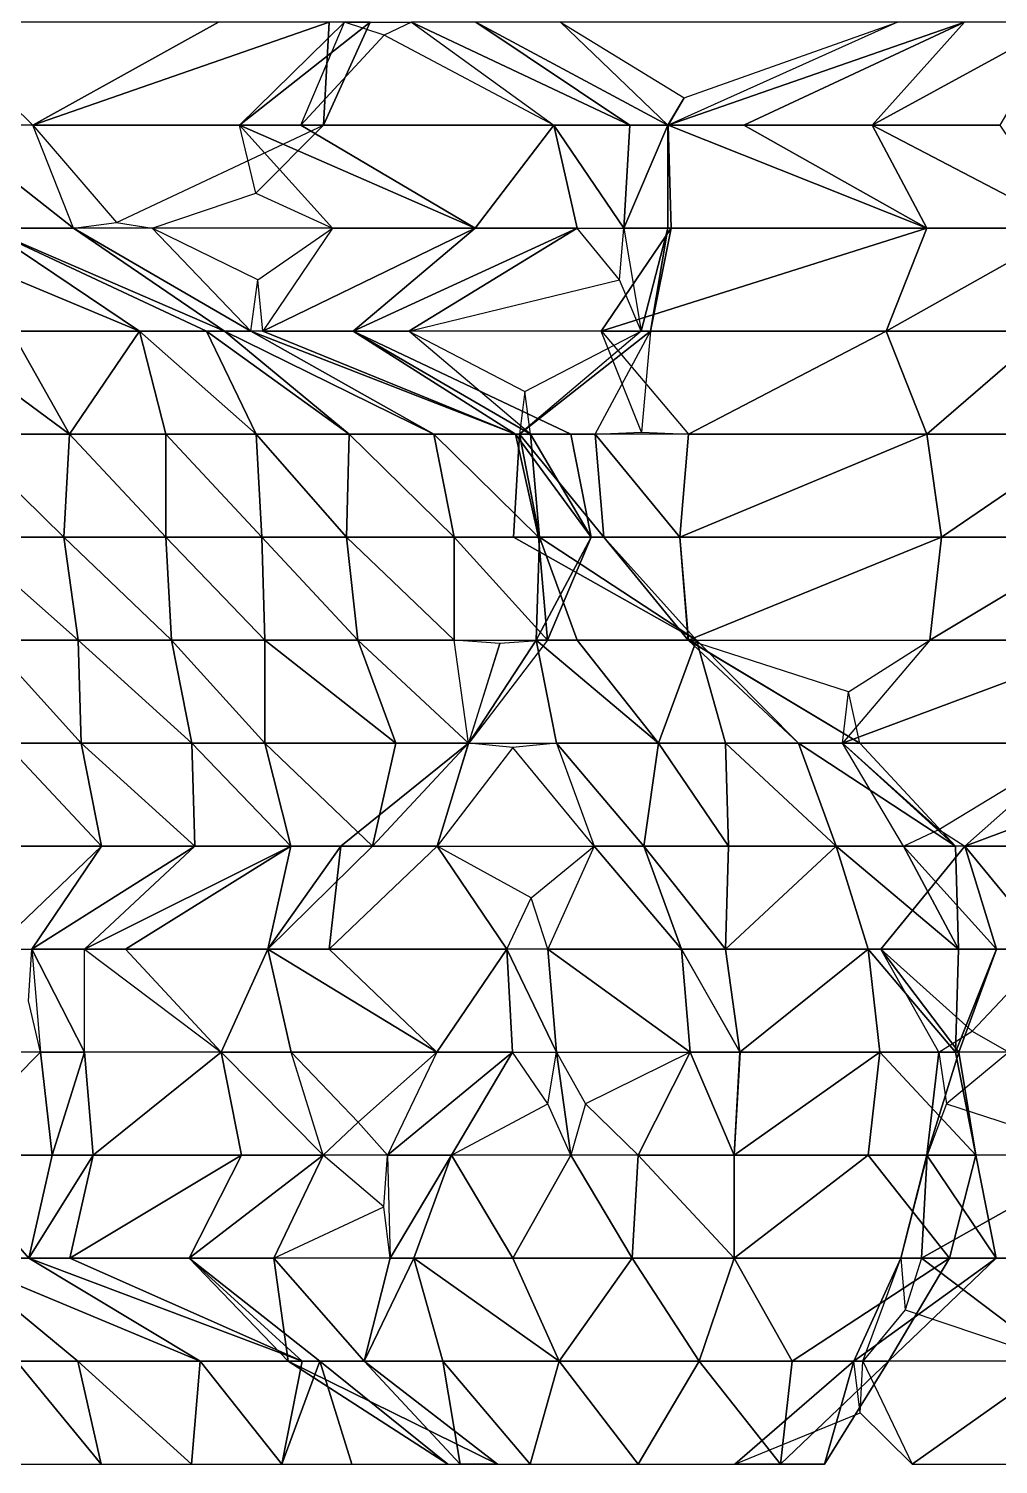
# Model space of a CAD drawing. Header units: metres. Extents: x -317 to 276, y -240 to 234.
# Drawn here: x -163.2 to -106.7, y -240 to -156.4 of the extents above; entities that cross this region are included whole.
import ezdxf

# ---------------------------------------------------------------- set-up
doc = ezdxf.new("R2010")
doc.units = ezdxf.units.M

msp = doc.modelspace()

# ---------------------------------------------------------------- linework, layer by layer
for points in [[(-169.05278, -156, -464.77457), (-162.94124, -162, -466.10245), (-152.11186, -156, -446.27942), (-152.11176, -155.9999, -446.27933)], [(-162.94124, -162, -466.10245), (-146.00032, -162, -447.6073), (-145.6619, -156, -446.98782), (-145.66179, -155.9999, -446.98773)], [(-162.94124, -162, -466.10245), (-145.6619, -156, -446.98782), (-152.11186, -156, -446.27942), (-152.11176, -155.9999, -446.27933)], [(-146.00032, -162, -447.6073), (-150.88736, -162, -469.06793), (-143.27295, -156, -455.12988), (-143.27284, -155.9999, -455.1298)], [(-150.88736, -162, -469.06793), (-147.31396, -162, -475.04187), (-144.77582, -156, -470.3958), (-144.77571, -155.9999, -470.39572)], [(-150.88736, -162, -469.06793), (-144.77582, -156, -470.3958), (-143.27295, -156, -455.12988), (-143.27284, -155.9999, -455.1298)], [(-146.00032, -162, -447.6073), (-143.27295, -156, -455.12988), (-145.6619, -156, -446.98782), (-145.66179, -155.9999, -446.98773)], [(-140.864, -156, -475.75024), (-142.46034, -156.75, -472.41486), (-144.77582, -156, -470.3958), (-144.77571, -155.9999, -470.39572)], [(-128.1533, -162, -464.99847), (-137.12138, -156, -481.41443), (-140.864, -156, -475.75024), (-140.86389, -155.9999, -475.75015)], [(-128.1533, -162, -464.99847), (-140.864, -156, -475.75024), (-132.57277, -162, -460.57324), (-132.57266, -161.9999, -460.57315)], [(-125.93356, -162, -473.45026), (-132.1943, -156, -484.91046), (-137.12138, -156, -481.41443), (-137.12128, -155.9999, -481.41434)], [(-125.93356, -162, -473.45026), (-137.12138, -156, -481.41443), (-128.1533, -162, -464.99847), (-128.1532, -161.9999, -464.99838)], [(-132.1943, -156, -484.91046), (-124.97395, -160.39655, -477.95117), (-112.54605, -156, -461.45953), (-112.54595, -155.9999, -461.45944)], [(-125.91356, -162, -485.9286), (-121.49411, -162, -490.35382), (-108.63423, -156, -466.81396), (-108.63413, -155.9999, -466.81387)], [(-125.91356, -162, -485.9286), (-108.63423, -156, -466.81396), (-112.54605, -156, -461.45953), (-112.54595, -155.9999, -461.45944)], [(-108.63423, -156, -466.81396), (-121.49411, -162, -490.35382), (-114.0289, -162, -489.20383), (-114.0288, -161.9999, -489.20374)], [(-108.63423, -156, -466.81396), (-114.0289, -162, -489.20383), (-103.030304, -156, -469.07104), (-103.030205, -155.9999, -469.07095)], [(-103.030304, -156, -469.07104), (-114.0289, -162, -489.20383), (-106.563675, -162, -488.05383), (-106.563576, -161.9999, -488.05374)], [(-142.46034, -156.75, -472.41486), (-147.31396, -162, -475.04187), (-132.57277, -162, -460.57324), (-132.57266, -161.9999, -460.57315)], [(-124.97395, -160.39655, -477.95117), (-125.91356, -162, -485.9286), (-125.93356, -162, -473.45026), (-125.933464, -161.9999, -473.45016)], [(-168.20673, -162, -463.2259), (-160.57231, -168, -461.76617), (-162.94124, -162, -466.10245), (-162.94113, -161.9999, -466.10236)], [(-168.20673, -162, -463.2259), (-165.6686, -168, -458.57986), (-160.57231, -168, -461.76617), (-160.5722, -167.9999, -461.76608)], [(-162.94124, -162, -466.10245), (-158.06937, -167.67123, -463.44205), (-146.00032, -162, -447.6073), (-146.00021, -161.9999, -447.6072)], [(-146.00032, -162, -447.6073), (-149.94998, -165.95605, -461.0946), (-150.88736, -162, -469.06793), (-150.88725, -161.9999, -469.06784)], [(-137.1614, -168, -456.45776), (-147.31396, -162, -475.04187), (-150.88736, -162, -469.06793), (-150.88725, -161.9999, -469.06784)], [(-137.1614, -168, -456.45776), (-150.88736, -162, -469.06793), (-145.47267, -168, -459.15643), (-145.47256, -167.9999, -459.15634)], [(-132.57277, -162, -460.57324), (-147.31396, -162, -475.04187), (-137.1614, -168, -456.45776), (-137.1613, -167.9999, -456.45767)], [(-132.57277, -162, -460.57324), (-137.1614, -168, -456.45776), (-131.21909, -168, -458.09537), (-131.21898, -167.9999, -458.09528)], [(-132.57277, -162, -460.57324), (-128.49173, -168, -465.61795), (-128.1533, -162, -464.99847), (-128.1532, -161.9999, -464.99838)], [(-132.57277, -162, -460.57324), (-131.21909, -168, -458.09537), (-128.49173, -168, -465.61795), (-128.49162, -167.9999, -465.61786)], [(-128.49173, -168, -465.61795), (-125.93356, -168, -473.45026), (-125.93356, -162, -473.45026), (-125.933464, -161.9999, -473.45016)], [(-128.49173, -168, -465.61795), (-125.93356, -162, -473.45026), (-128.1533, -162, -464.99847), (-128.1532, -161.9999, -464.99838)], [(-125.93356, -168, -473.45026), (-125.744354, -168, -485.61887), (-125.91356, -162, -485.9286), (-125.91346, -161.9999, -485.9285)], [(-125.93356, -168, -473.45026), (-125.91356, -162, -485.9286), (-125.93356, -162, -473.45026), (-125.933464, -161.9999, -473.45016)], [(-110.833954, -168, -470.8405), (-121.49411, -162, -490.35382), (-125.91356, -162, -485.9286), (-125.91346, -161.9999, -485.9285)], [(-110.833954, -168, -470.8405), (-125.91356, -162, -485.9286), (-125.744354, -168, -485.61887), (-125.744255, -167.9999, -485.61877)], [(-114.0289, -162, -489.20383), (-121.49411, -162, -490.35382), (-110.833954, -168, -470.8405), (-110.833855, -167.9999, -470.84042)], [(-114.0289, -162, -489.20383), (-110.833954, -168, -470.8405), (-102.522675, -168, -468.14185), (-102.522575, -167.9999, -468.14175)], [(-106.563675, -162, -488.05383), (-114.0289, -162, -489.20383), (-102.522675, -168, -468.14185), (-102.522575, -167.9999, -468.14175)], [(-149.94998, -165.95605, -461.0946), (-145.47267, -168, -459.15643), (-155.98364, -168, -465.88165), (-155.98354, -167.9999, -465.88156)], [(-171.10329, -168, -456.01306), (-164.18575, -174, -430.83557), (-156.72052, -174, -429.68558), (-156.72041, -173.9999, -429.6855)], [(-165.6686, -168, -458.57986), (-171.10329, -168, -456.01306), (-156.72052, -174, -429.68558), (-156.72041, -173.9999, -429.6855)], [(-151.77344, -174, -445.65994), (-160.57231, -168, -461.76617), (-165.6686, -168, -458.57986), (-165.66849, -167.9999, -458.57977)], [(-165.6686, -168, -458.57986), (-156.72052, -174, -429.68558), (-152.80872, -174, -435.04), (-152.80861, -173.9999, -435.03992)], [(-151.77344, -174, -445.65994), (-165.6686, -168, -458.57986), (-152.80872, -174, -435.04), (-152.80861, -173.9999, -435.03992)], [(-158.06937, -167.67123, -463.44205), (-155.98364, -168, -465.88165), (-160.57231, -168, -461.76617), (-160.5722, -167.9999, -461.76608)], [(-150.23053, -174, -455.35068), (-155.98364, -168, -465.88165), (-160.57231, -168, -461.76617), (-160.5722, -167.9999, -461.76608)], [(-150.23053, -174, -455.35068), (-160.57231, -168, -461.76617), (-151.77344, -174, -445.65994), (-151.77333, -173.9999, -445.65985)], [(-150.23053, -174, -455.35068), (-149.82204, -171, -461.93927), (-155.98364, -168, -465.88165), (-155.98354, -167.9999, -465.88156)], [(-145.47267, -168, -459.15643), (-149.53368, -174, -466.59006), (-149.82204, -171, -461.93927), (-149.82193, -170.9999, -461.93918)], [(-149.53368, -174, -466.59006), (-144.26819, -174, -469.4666), (-137.1614, -168, -456.45776), (-137.1613, -167.9999, -456.45767)], [(-149.53368, -174, -466.59006), (-137.1614, -168, -456.45776), (-145.47267, -168, -459.15643), (-145.47256, -167.9999, -459.15634)], [(-144.26819, -174, -469.4666), (-141.03322, -174, -476.06), (-131.21909, -168, -458.09537), (-131.21898, -167.9999, -458.09528)], [(-144.26819, -174, -469.4666), (-131.21909, -168, -458.09537), (-137.1614, -168, -456.45776), (-137.1613, -167.9999, -456.45767)], [(-131.21909, -168, -458.09537), (-141.03322, -174, -476.06), (-128.7474, -171, -464.9127), (-128.7473, -170.9999, -464.9126)], [(-126.94882, -174, -475.30865), (-129.80536, -174, -493.0525), (-125.744354, -168, -485.61887), (-125.744255, -167.9999, -485.61877)], [(-129.80536, -174, -493.0525), (-113.202866, -174, -475.17682), (-110.833954, -168, -470.8405), (-110.833855, -167.9999, -470.84042)], [(-129.80536, -174, -493.0525), (-110.833954, -168, -470.8405), (-125.744354, -168, -485.61887), (-125.744255, -167.9999, -485.61877)], [(-127.47647, -174, -463.75952), (-128.7474, -171, -464.9127), (-128.49173, -168, -465.61795), (-128.49162, -167.9999, -465.61786)], [(-127.47647, -174, -463.75952), (-125.93356, -168, -473.45026), (-128.49173, -168, -465.61795), (-128.49162, -167.9999, -465.61786)], [(-127.47647, -174, -463.75952), (-126.94882, -174, -475.30865), (-125.93356, -168, -473.45026), (-125.933464, -167.9999, -473.45016)], [(-126.94882, -174, -475.30865), (-125.744354, -168, -485.61887), (-125.93356, -168, -473.45026), (-125.933464, -167.9999, -473.45016)], [(-113.202866, -174, -475.17682), (-103.87636, -174, -470.61972), (-102.522675, -168, -468.14185), (-102.522575, -167.9999, -468.14175)], [(-113.202866, -174, -475.17682), (-102.522675, -168, -468.14185), (-110.833954, -168, -470.8405), (-110.833855, -167.9999, -470.84042)], [(-160.80156, -180, -424.64087), (-164.18575, -174, -430.83557), (-168.9436, -174, -427.02982), (-168.9435, -173.9999, -427.02972)], [(-160.80156, -180, -424.64087), (-168.9436, -174, -427.02982), (-167.25153, -180, -423.9325), (-167.25142, -179.9999, -423.9324)], [(-156.72052, -174, -429.68558), (-164.18575, -174, -430.83557), (-160.80156, -180, -424.64087), (-160.80145, -179.9999, -424.64078)], [(-156.72052, -174, -429.68558), (-160.80156, -180, -424.64087), (-155.19763, -180, -426.89795), (-155.19753, -179.9999, -426.89786)], [(-149.93216, -180, -429.7745), (-152.80872, -174, -435.04), (-156.72052, -174, -429.68558), (-156.72041, -173.9999, -429.6855)], [(-149.93216, -180, -429.7745), (-156.72052, -174, -429.68558), (-155.19763, -180, -426.89795), (-155.19753, -179.9999, -426.89786)], [(-144.49747, -180, -432.34134), (-151.77344, -174, -445.65994), (-152.80872, -174, -435.04), (-152.80861, -173.9999, -435.03992)], [(-144.49747, -180, -432.34134), (-152.80872, -174, -435.04), (-149.93216, -180, -429.7745), (-149.93205, -179.9999, -429.7744)], [(-139.57037, -180, -435.83737), (-150.23053, -174, -455.35068), (-151.77344, -174, -445.65994), (-151.77333, -173.9999, -445.65985)], [(-139.57037, -180, -435.83737), (-151.77344, -174, -445.65994), (-144.49747, -180, -432.34134), (-144.49736, -179.9999, -432.34125)], [(-134.8125, -180, -439.64313), (-149.53368, -174, -466.59006), (-150.23053, -174, -455.35068), (-150.23042, -173.9999, -455.3506)], [(-134.8125, -180, -439.64313), (-150.23053, -174, -455.35068), (-139.57037, -180, -435.83737), (-139.57027, -179.9999, -435.83728)], [(-144.26819, -174, -469.4666), (-149.53368, -174, -466.59006), (-134.8125, -180, -439.64313), (-134.8124, -179.9999, -439.64304)], [(-133.92644, -180, -463.05112), (-141.03322, -174, -476.06), (-144.26819, -174, -469.4666), (-144.26808, -173.9999, -469.46652)], [(-144.26819, -174, -469.4666), (-134.8125, -180, -439.64313), (-131.57751, -180, -446.23648), (-131.57741, -179.9999, -446.2364)], [(-133.92644, -180, -463.05112), (-144.26819, -174, -469.4666), (-131.57751, -180, -446.23648), (-131.57741, -179.9999, -446.2364)], [(-141.03322, -174, -476.06), (-134.25485, -177.5, -469.90976), (-127.47647, -174, -463.75952), (-127.47637, -173.9999, -463.75943)], [(-134.58325, -180, -476.7684), (-130.16379, -180, -481.19363), (-126.94882, -174, -475.30865), (-126.94872, -173.9999, -475.30856)], [(-134.58325, -180, -476.7684), (-126.94882, -174, -475.30865), (-127.47647, -174, -463.75952), (-127.47637, -173.9999, -463.75943)], [(-126.94882, -174, -475.30865), (-127.46544, -179.87755, -482.5118), (-129.80536, -174, -493.0525), (-129.80525, -173.9999, -493.0524)], [(-124.729095, -180, -483.76044), (-113.202866, -174, -475.17682), (-129.80536, -174, -493.0525), (-129.80525, -173.9999, -493.0524)], [(-124.729095, -180, -483.76044), (-110.833954, -180, -470.8405), (-113.202866, -174, -475.17682), (-113.20277, -173.9999, -475.17673)], [(-110.833954, -180, -470.8405), (-103.87636, -174, -470.61972), (-113.202866, -174, -475.17682), (-113.20277, -173.9999, -475.17673)], [(-110.833954, -180, -470.8405), (-101.16901, -180, -465.66397), (-103.87636, -174, -470.61972), (-103.87626, -173.9999, -470.61963)], [(-134.25485, -177.5, -469.90976), (-134.58325, -180, -476.7684), (-133.92644, -180, -463.05112), (-133.92633, -179.9999, -463.05103)], [(-167.25153, -180, -423.9325), (-161.13998, -186, -425.26035), (-160.80156, -180, -424.64087), (-160.80145, -179.9999, -424.64078)], [(-167.25153, -180, -423.9325), (-167.0823, -186, -423.62274), (-161.13998, -186, -425.26035), (-161.13988, -185.9999, -425.26025)], [(-160.80156, -180, -424.64087), (-161.13998, -186, -425.26035), (-155.19763, -186, -426.89795), (-155.19753, -185.9999, -426.89786)], [(-160.80156, -180, -424.64087), (-155.19763, -186, -426.89795), (-155.19763, -180, -426.89795), (-155.19753, -179.9999, -426.89786)], [(-155.19763, -180, -426.89795), (-149.59373, -186, -429.15506), (-149.93216, -180, -429.7745), (-149.93205, -179.9999, -429.7744)], [(-155.19763, -180, -426.89795), (-155.19763, -186, -426.89795), (-149.59373, -186, -429.15506), (-149.59363, -185.9999, -429.15497)], [(-149.93216, -180, -429.7745), (-144.66666, -186, -432.65106), (-144.49747, -180, -432.34134), (-144.49736, -179.9999, -432.34125)], [(-149.93216, -180, -429.7745), (-149.59373, -186, -429.15506), (-144.66666, -186, -432.65106), (-144.66655, -185.9999, -432.65097)], [(-144.49747, -180, -432.34134), (-144.66666, -186, -432.65106), (-138.38591, -186, -433.66922), (-138.3858, -185.9999, -433.66913)], [(-144.49747, -180, -432.34134), (-138.38591, -186, -433.66922), (-139.57037, -180, -435.83737), (-139.57027, -179.9999, -435.83728)], [(-139.57037, -180, -435.83737), (-133.45883, -186, -437.16525), (-134.8125, -180, -439.64313), (-134.8124, -179.9999, -439.64304)], [(-139.57037, -180, -435.83737), (-138.38591, -186, -433.66922), (-133.45883, -186, -437.16525), (-133.45872, -185.9999, -437.16516)], [(-133.41881, -186, -462.12192), (-134.92166, -186, -477.38788), (-134.58325, -180, -476.7684), (-134.58315, -179.9999, -476.7683)], [(-134.58325, -180, -476.7684), (-134.92166, -186, -477.38788), (-129.65616, -186, -480.26443), (-129.65605, -185.9999, -480.26434)], [(-134.8125, -180, -439.64313), (-130.39305, -186, -444.06836), (-131.57751, -180, -446.23648), (-131.57741, -179.9999, -446.2364)], [(-134.8125, -180, -439.64313), (-133.45883, -186, -437.16525), (-130.39305, -186, -444.06836), (-130.39294, -185.9999, -444.06827)], [(-133.41881, -186, -462.12192), (-134.58325, -180, -476.7684), (-133.92644, -180, -463.05112), (-133.92633, -179.9999, -463.05103)], [(-134.58325, -180, -476.7684), (-129.65616, -186, -480.26443), (-130.16379, -180, -481.19363), (-130.16368, -179.9999, -481.19354)], [(-130.39305, -186, -444.06836), (-133.41881, -186, -462.12192), (-133.92644, -180, -463.05112), (-133.92633, -179.9999, -463.05103)], [(-130.39305, -186, -444.06836), (-133.92644, -180, -463.05112), (-131.57751, -180, -446.23648), (-131.57741, -179.9999, -446.2364)], [(-127.46544, -179.87755, -482.5118), (-124.729095, -180, -483.76044), (-130.16379, -180, -481.19363), (-130.16368, -179.9999, -481.19354)], [(-130.16379, -180, -481.19363), (-125.236725, -186, -484.68964), (-124.729095, -180, -483.76044), (-124.729, -179.9999, -483.76035)], [(-130.16379, -180, -481.19363), (-129.65616, -186, -480.26443), (-125.236725, -186, -484.68964), (-125.236626, -185.9999, -484.68954)], [(-125.236725, -186, -484.68964), (-109.9879, -186, -469.29184), (-110.833954, -180, -470.8405), (-110.833855, -179.9999, -470.84042)], [(-125.236725, -186, -484.68964), (-110.833954, -180, -470.8405), (-124.729095, -180, -483.76044), (-124.729, -179.9999, -483.76035)], [(-109.9879, -186, -469.29184), (-101.16901, -180, -465.66397), (-110.833954, -180, -470.8405), (-110.833855, -179.9999, -470.84042)], [(-109.9879, -186, -469.29184), (-100.66138, -186, -464.73474), (-101.16901, -180, -465.66397), (-101.16891, -179.9999, -465.66388)], [(-167.0823, -186, -423.62274), (-160.29395, -192, -423.71167), (-161.13998, -186, -425.26035), (-161.13988, -185.9999, -425.26025)], [(-167.0823, -186, -423.62274), (-165.55943, -192, -420.83514), (-160.29395, -192, -423.71167), (-160.29384, -191.9999, -423.71158)], [(-161.13998, -186, -425.26035), (-154.85922, -192, -426.2785), (-155.19763, -186, -426.89795), (-155.19753, -185.9999, -426.89786)], [(-161.13998, -186, -425.26035), (-160.29395, -192, -423.71167), (-154.85922, -192, -426.2785), (-154.85912, -191.9999, -426.2784)], [(-155.19763, -186, -426.89795), (-149.42453, -192, -428.8453), (-149.59373, -186, -429.15506), (-149.59363, -185.9999, -429.15497)], [(-155.19763, -186, -426.89795), (-154.85922, -192, -426.2785), (-149.42453, -192, -428.8453), (-149.42442, -191.9999, -428.8452)], [(-149.59373, -186, -429.15506), (-143.98984, -192, -431.41214), (-144.66666, -186, -432.65106), (-144.66655, -185.9999, -432.65097)], [(-149.59373, -186, -429.15506), (-149.42453, -192, -428.8453), (-143.98984, -192, -431.41214), (-143.98973, -191.9999, -431.41205)], [(-144.66666, -186, -432.65106), (-138.38591, -192, -433.66922), (-138.38591, -186, -433.66922), (-138.3858, -185.9999, -433.66913)], [(-144.66666, -186, -432.65106), (-143.98984, -192, -431.41214), (-138.38591, -192, -433.66922), (-138.3858, -191.9999, -433.66913)], [(-138.38591, -186, -433.66922), (-132.9512, -192, -436.23602), (-133.45883, -186, -437.16525), (-133.45872, -185.9999, -437.16516)], [(-138.38591, -186, -433.66922), (-138.38591, -192, -433.66922), (-132.9512, -192, -436.23602), (-132.9511, -191.9999, -436.23593)], [(-124.261505, -192, -457.87457), (-134.92166, -186, -477.38788), (-133.41881, -186, -462.12192), (-133.4187, -185.9999, -462.12183)], [(-129.65616, -186, -480.26443), (-134.92166, -186, -477.38788), (-124.261505, -192, -457.87457), (-124.261406, -191.9999, -457.87448)], [(-132.9512, -192, -436.23602), (-133.60803, -192, -449.9533), (-130.39305, -186, -444.06836), (-130.39294, -185.9999, -444.06827)], [(-133.60803, -192, -449.9533), (-131.21909, -192, -458.09537), (-133.41881, -186, -462.12192), (-133.4187, -185.9999, -462.12183)], [(-133.60803, -192, -449.9533), (-133.41881, -186, -462.12192), (-130.39305, -186, -444.06836), (-130.39294, -185.9999, -444.06827)], [(-132.9512, -192, -436.23602), (-130.39305, -186, -444.06836), (-133.45883, -186, -437.16525), (-133.45872, -185.9999, -437.16516)], [(-124.261505, -192, -457.87457), (-133.41881, -186, -462.12192), (-131.21909, -192, -458.09537), (-131.21898, -191.9999, -458.09528)], [(-124.7491, -192, -471.2821), (-125.236725, -186, -484.68964), (-129.65616, -186, -480.26443), (-129.65605, -185.9999, -480.26434)], [(-129.65616, -186, -480.26443), (-124.261505, -192, -457.87457), (-124.7491, -192, -471.2821), (-124.749, -191.9999, -471.282)], [(-124.7491, -192, -471.2821), (-124.729095, -192, -483.76044), (-125.236725, -186, -484.68964), (-125.236626, -185.9999, -484.68954)], [(-124.729095, -192, -483.76044), (-109.9879, -186, -469.29184), (-125.236725, -186, -484.68964), (-125.236626, -185.9999, -484.68954)], [(-124.729095, -192, -483.76044), (-110.664734, -192, -470.5308), (-109.9879, -186, -469.29184), (-109.9878, -185.9999, -469.29175)], [(-110.664734, -192, -470.5308), (-99.64612, -192, -462.87634), (-100.66138, -186, -464.73474), (-100.66128, -185.9999, -464.73465)], [(-110.664734, -192, -470.5308), (-100.66138, -186, -464.73474), (-109.9879, -186, -469.29184), (-109.9878, -185.9999, -469.29175)], [(-165.55943, -192, -420.83514), (-160.12473, -198, -423.40195), (-160.29395, -192, -423.71167), (-160.29384, -191.9999, -423.71158)], [(-165.55943, -192, -420.83514), (-164.54417, -198, -418.9767), (-160.12473, -198, -423.40195), (-160.12462, -197.9999, -423.40186)], [(-160.29395, -192, -423.71167), (-153.67476, -198, -424.11035), (-154.85922, -192, -426.2785), (-154.85912, -191.9999, -426.2784)], [(-160.29395, -192, -423.71167), (-160.12473, -198, -423.40195), (-153.67476, -198, -424.11035), (-153.67465, -197.9999, -424.11026)], [(-154.85922, -192, -426.2785), (-149.42453, -198, -428.8453), (-149.42453, -192, -428.8453), (-149.42442, -191.9999, -428.8452)], [(-154.85922, -192, -426.2785), (-153.67476, -198, -424.11035), (-149.42453, -198, -428.8453), (-149.42442, -197.9999, -428.8452)], [(-149.42453, -192, -428.8453), (-141.79012, -198, -427.3856), (-143.98984, -192, -431.41214), (-143.98973, -191.9999, -431.41205)], [(-149.42453, -192, -428.8453), (-149.42453, -198, -428.8453), (-141.79012, -198, -427.3856), (-141.79001, -197.9999, -427.3855)], [(-143.98984, -192, -431.41214), (-137.53986, -198, -432.12054), (-138.38591, -192, -433.66922), (-138.3858, -191.9999, -433.66913)], [(-143.98984, -192, -431.41214), (-141.79012, -198, -427.3856), (-137.53986, -198, -432.12054), (-137.53975, -197.9999, -432.12045)], [(-132.9512, -192, -436.23602), (-135.72672, -192.1875, -435.0591), (-138.38591, -192, -433.66922), (-138.3858, -191.9999, -433.66913)], [(-135.72672, -192.1875, -435.0591), (-137.53986, -198, -432.12054), (-137.51984, -198, -444.59888), (-137.51973, -197.9999, -444.5988)], [(-137.51984, -198, -444.59888), (-132.42355, -198, -447.78516), (-133.60803, -192, -449.9533), (-133.60793, -191.9999, -449.95322)], [(-137.51984, -198, -444.59888), (-133.60803, -192, -449.9533), (-132.9512, -192, -436.23602), (-132.9511, -191.9999, -436.23593)], [(-126.48125, -198, -449.4228), (-131.21909, -192, -458.09537), (-133.60803, -192, -449.9533), (-133.60793, -191.9999, -449.95322)], [(-126.48125, -198, -449.4228), (-133.60803, -192, -449.9533), (-132.42355, -198, -447.78516), (-132.42345, -197.9999, -447.78506)], [(-124.261505, -192, -457.87457), (-131.21909, -192, -458.09537), (-126.48125, -198, -449.4228), (-126.48115, -197.9999, -449.4227)], [(-124.261505, -192, -457.87457), (-126.48125, -198, -449.4228), (-122.56941, -198, -454.77722), (-122.56931, -197.9999, -454.77713)], [(-118.31915, -198, -459.51218), (-124.7491, -192, -471.2821), (-124.261505, -192, -457.87457), (-124.261406, -191.9999, -457.87448)], [(-114.74576, -198, -465.48608), (-124.729095, -192, -483.76044), (-124.7491, -192, -471.2821), (-124.749, -191.9999, -471.282)], [(-114.74576, -198, -465.48608), (-124.7491, -192, -471.2821), (-118.31915, -198, -459.51218), (-118.31905, -197.9999, -459.5121)], [(-114.74576, -198, -465.48608), (-115.40552, -195, -474.99023), (-124.729095, -192, -483.76044), (-124.729, -191.9999, -483.76035)], [(-118.31915, -198, -459.51218), (-124.261505, -192, -457.87457), (-122.56941, -198, -454.77722), (-122.56931, -197.9999, -454.77713)], [(-115.741, -198, -479.8228), (-101.84584, -198, -466.9029), (-99.64612, -192, -462.87634), (-99.64602, -191.9999, -462.87625)], [(-115.741, -198, -479.8228), (-99.64612, -192, -462.87634), (-110.664734, -192, -470.5308), (-110.664635, -191.9999, -470.5307)], [(-110.664734, -192, -470.5308), (-115.741, -198, -479.8228), (-115.40552, -195, -474.99023), (-115.40542, -194.9999, -474.99014)], [(-164.54417, -198, -418.9767), (-165.0518, -204, -419.9059), (-158.94026, -204, -421.2338), (-158.94016, -203.9999, -421.2337)], [(-164.54417, -198, -418.9767), (-158.94026, -204, -421.2338), (-160.12473, -198, -423.40195), (-160.12462, -197.9999, -423.40186)], [(-160.12473, -198, -423.40195), (-153.50555, -204, -423.80063), (-153.67476, -198, -424.11035), (-153.67465, -197.9999, -424.11026)], [(-160.12473, -198, -423.40195), (-158.94026, -204, -421.2338), (-153.50555, -204, -423.80063), (-153.50545, -203.9999, -423.80054)], [(-153.67476, -198, -424.11035), (-147.90164, -204, -426.05768), (-149.42453, -198, -428.8453), (-149.42442, -197.9999, -428.8452)], [(-153.67476, -198, -424.11035), (-153.50555, -204, -423.80063), (-147.90164, -204, -426.05768), (-147.90154, -203.9999, -426.0576)], [(-149.42453, -198, -428.8453), (-143.14378, -204, -429.86346), (-141.79012, -198, -427.3856), (-141.79001, -197.9999, -427.3855)], [(-149.42453, -198, -428.8453), (-147.90164, -204, -426.05768), (-143.14378, -204, -429.86346), (-143.14368, -203.9999, -429.86337)], [(-143.14378, -204, -429.86346), (-144.98506, -204, -445.7489), (-137.53986, -198, -432.12054), (-137.53975, -197.9999, -432.12045)], [(-137.53986, -198, -432.12054), (-144.98506, -204, -445.7489), (-139.38113, -204, -448.00595), (-139.38103, -203.9999, -448.00586)], [(-143.14378, -204, -429.86346), (-137.53986, -198, -432.12054), (-141.79012, -198, -427.3856), (-141.79001, -197.9999, -427.3855)], [(-137.53986, -198, -432.12054), (-139.38113, -204, -448.00595), (-137.51984, -198, -444.59888), (-137.51973, -197.9999, -444.5988)], [(-132.42355, -198, -447.78516), (-134.96466, -198.25, -446.1791), (-137.51984, -198, -444.59888), (-137.51973, -197.9999, -444.5988)], [(-132.42355, -198, -447.78516), (-127.327286, -204, -450.97147), (-126.48125, -198, -449.4228), (-126.48115, -197.9999, -449.4227)], [(-132.42355, -198, -447.78516), (-130.22385, -204, -443.7586), (-127.327286, -204, -450.97147), (-127.32719, -203.9999, -450.97137)], [(-126.48125, -198, -449.4228), (-127.327286, -204, -450.97147), (-122.40019, -204, -454.46747), (-122.40009, -203.9999, -454.46738)], [(-126.48125, -198, -449.4228), (-122.40019, -204, -454.46747), (-122.56941, -198, -454.77722), (-122.56931, -197.9999, -454.77713)], [(-122.56941, -198, -454.77722), (-116.119446, -204, -455.48563), (-118.31915, -198, -459.51218), (-118.31905, -197.9999, -459.5121)], [(-122.56941, -198, -454.77722), (-122.40019, -204, -454.46747), (-116.119446, -204, -455.48563), (-116.11935, -203.9999, -455.48553)], [(-109.161865, -204, -455.26483), (-114.74576, -198, -465.48608), (-118.31915, -198, -459.51218), (-118.31905, -197.9999, -459.5121)], [(-109.161865, -204, -455.26483), (-118.31915, -198, -459.51218), (-116.119446, -204, -455.48563), (-116.11935, -203.9999, -455.48553)], [(-109.161865, -204, -455.26483), (-112.18762, -204, -473.3184), (-115.741, -198, -479.8228), (-115.7409, -197.9999, -479.82272)], [(-109.161865, -204, -455.26483), (-115.741, -198, -479.8228), (-114.74576, -198, -465.48608), (-114.74566, -197.9999, -465.486)], [(-115.741, -198, -479.8228), (-110.13739, -203.01639, -475.82297), (-101.84584, -198, -466.9029), (-101.84574, -197.9999, -466.9028)], [(-108.61421, -204, -479.2923), (-92.68854, -204, -462.65555), (-92.51932, -198, -462.34583), (-92.51922, -197.9999, -462.34573)], [(-108.61421, -204, -479.2923), (-92.51932, -198, -462.34583), (-101.84584, -198, -466.9029), (-101.84574, -197.9999, -466.9028)], [(-134.96466, -198.25, -446.1791), (-139.38113, -204, -448.00595), (-130.22385, -204, -443.7586), (-130.22374, -203.9999, -443.7585)], [(-110.13739, -203.01639, -475.82297), (-108.61421, -204, -479.2923), (-112.18762, -204, -473.3184), (-112.18752, -203.9999, -473.3183)], [(-165.22101, -210, -420.21567), (-163.00128, -210, -428.66745), (-158.94026, -204, -421.2338), (-158.94016, -203.9999, -421.2337)], [(-165.22101, -210, -420.21567), (-158.94026, -204, -421.2338), (-165.0518, -204, -419.9059), (-165.0517, -203.9999, -419.90582)], [(-163.00128, -210, -428.66745), (-159.93549, -210, -435.57056), (-153.50555, -204, -423.80063), (-153.50545, -203.9999, -423.80054)], [(-163.00128, -210, -428.66745), (-153.50555, -204, -423.80063), (-158.94026, -204, -421.2338), (-158.94016, -203.9999, -421.2337)], [(-159.93549, -210, -435.57056), (-157.54655, -210, -443.7126), (-147.90164, -204, -426.05768), (-147.90154, -203.9999, -426.0576)], [(-159.93549, -210, -435.57056), (-147.90164, -204, -426.05768), (-153.50555, -204, -423.80063), (-153.50545, -203.9999, -423.80054)], [(-147.90164, -204, -426.05768), (-157.54655, -210, -443.7126), (-149.2353, -210, -441.01392), (-149.2352, -209.9999, -441.01382)], [(-147.90164, -204, -426.05768), (-149.2353, -210, -441.01392), (-143.14378, -204, -429.86346), (-143.14368, -203.9999, -429.86337)], [(-149.2353, -210, -441.01392), (-145.6619, -210, -446.98782), (-144.98506, -204, -445.7489), (-144.98495, -203.9999, -445.7488)], [(-149.2353, -210, -441.01392), (-144.98506, -204, -445.7489), (-143.14378, -204, -429.86346), (-143.14368, -203.9999, -429.86337)], [(-145.6619, -210, -446.98782), (-135.32013, -210, -440.57233), (-139.38113, -204, -448.00595), (-139.38103, -203.9999, -448.00586)], [(-145.6619, -210, -446.98782), (-139.38113, -204, -448.00595), (-144.98506, -204, -445.7489), (-144.98495, -203.9999, -445.7488)], [(-135.32013, -210, -440.57233), (-133.88675, -207, -445.45755), (-139.38113, -204, -448.00595), (-139.38103, -203.9999, -448.00586)], [(-130.22385, -204, -443.7586), (-132.93118, -210, -448.7144), (-133.88675, -207, -445.45755), (-133.88664, -206.9999, -445.45746)], [(-130.22385, -204, -443.7586), (-132.93118, -210, -448.7144), (-125.12756, -210, -446.9449), (-125.127464, -209.9999, -446.9448)], [(-130.22385, -204, -443.7586), (-125.12756, -210, -446.9449), (-127.327286, -204, -450.97147), (-127.32719, -203.9999, -450.97137)], [(-127.327286, -204, -450.97147), (-122.56941, -210, -454.77722), (-122.40019, -204, -454.46747), (-122.40009, -203.9999, -454.46738)], [(-127.327286, -204, -450.97147), (-125.12756, -210, -446.9449), (-122.56941, -210, -454.77722), (-122.56931, -209.9999, -454.77713)], [(-122.56941, -210, -454.77722), (-114.25815, -210, -452.07855), (-116.119446, -204, -455.48563), (-116.11935, -203.9999, -455.48553)], [(-122.56941, -210, -454.77722), (-116.119446, -204, -455.48563), (-122.40019, -204, -454.46747), (-122.40009, -203.9999, -454.46738)], [(-116.119446, -204, -455.48563), (-108.99266, -210, -454.95508), (-109.161865, -204, -455.26483), (-109.161766, -203.9999, -455.26474)], [(-116.119446, -204, -455.48563), (-114.25815, -210, -452.07855), (-108.99266, -210, -454.95508), (-108.99256, -209.9999, -454.955)], [(-106.772934, -210, -463.40686), (-113.52127, -210, -488.2746), (-108.61421, -204, -479.2923), (-108.61411, -203.9999, -479.2922)], [(-108.61421, -204, -479.2923), (-113.52127, -210, -488.2746), (-103.68712, -210, -482.78833), (-103.68702, -209.9999, -482.78824)], [(-108.99266, -210, -454.95508), (-106.772934, -210, -463.40686), (-112.18762, -204, -473.3184), (-112.18752, -203.9999, -473.3183)], [(-108.99266, -210, -454.95508), (-112.18762, -204, -473.3184), (-109.161865, -204, -455.26483), (-109.161766, -203.9999, -455.26474)], [(-106.772934, -210, -463.40686), (-108.61421, -204, -479.2923), (-112.18762, -204, -473.3184), (-112.18752, -203.9999, -473.3183)], [(-108.61421, -204, -479.2923), (-103.68712, -210, -482.78833), (-92.68854, -204, -462.65555), (-92.68844, -203.9999, -462.65546)], [(-162.49365, -216, -427.73822), (-163.19154, -213, -427.943), (-163.00128, -210, -428.66745), (-163.00117, -209.9999, -428.66736)], [(-163.00128, -210, -428.66745), (-159.93549, -216, -435.57056), (-159.93549, -210, -435.57056), (-159.93538, -209.9999, -435.57047)], [(-163.00128, -210, -428.66745), (-162.49365, -216, -427.73822), (-159.93549, -216, -435.57056), (-159.93538, -215.9999, -435.57047)], [(-151.96266, -216, -433.49133), (-157.54655, -210, -443.7126), (-159.93549, -210, -435.57056), (-159.93538, -209.9999, -435.57047)], [(-149.2353, -210, -441.01392), (-157.54655, -210, -443.7126), (-151.96266, -216, -433.49133), (-151.96255, -215.9999, -433.49124)], [(-149.2353, -210, -441.01392), (-151.96266, -216, -433.49133), (-147.88164, -216, -438.53604), (-147.88153, -215.9999, -438.53595)], [(-139.40115, -216, -435.52762), (-145.6619, -210, -446.98782), (-149.2353, -210, -441.01392), (-149.2352, -209.9999, -441.01382)], [(-139.40115, -216, -435.52762), (-149.2353, -210, -441.01392), (-147.88164, -216, -438.53604), (-147.88153, -215.9999, -438.53595)], [(-135.32013, -210, -440.57233), (-145.6619, -210, -446.98782), (-139.40115, -216, -435.52762), (-139.40105, -215.9999, -435.52753)], [(-135.32013, -210, -440.57233), (-139.40115, -216, -435.52762), (-134.9817, -216, -439.95285), (-134.9816, -215.9999, -439.95276)], [(-135.32013, -210, -440.57233), (-132.42355, -216, -447.78516), (-132.93118, -210, -448.7144), (-132.93108, -209.9999, -448.7143)], [(-135.32013, -210, -440.57233), (-134.9817, -216, -439.95285), (-132.42355, -216, -447.78516), (-132.42345, -215.9999, -447.78506)], [(-132.93118, -210, -448.7144), (-124.619934, -216, -446.0157), (-125.12756, -210, -446.9449), (-125.127464, -209.9999, -446.9448)], [(-132.93118, -210, -448.7144), (-132.42355, -216, -447.78516), (-124.619934, -216, -446.0157), (-124.619835, -215.9999, -446.0156)], [(-125.12756, -210, -446.9449), (-121.72336, -216, -453.22855), (-122.56941, -210, -454.77722), (-122.56931, -209.9999, -454.77713)], [(-125.12756, -210, -446.9449), (-124.619934, -216, -446.0157), (-121.72336, -216, -453.22855), (-121.72326, -215.9999, -453.22845)], [(-121.72336, -216, -453.22855), (-114.25815, -210, -452.07855), (-122.56941, -210, -454.77722), (-122.56931, -209.9999, -454.77713)], [(-121.72336, -216, -453.22855), (-113.5813, -216, -450.8396), (-114.25815, -210, -452.07855), (-114.25805, -209.9999, -452.07846)], [(-114.25815, -210, -452.07855), (-109.161865, -216, -455.26483), (-108.99266, -210, -454.95508), (-108.99256, -209.9999, -454.955)], [(-114.25815, -210, -452.07855), (-113.5813, -216, -450.8396), (-109.161865, -216, -455.26483), (-109.161766, -215.9999, -455.26474)], [(-108.97266, -216, -467.43344), (-110.137085, -216, -482.0799), (-113.52127, -210, -488.2746), (-113.52117, -209.9999, -488.2745)], [(-108.97266, -216, -467.43344), (-113.52127, -210, -488.2746), (-106.772934, -210, -463.40686), (-106.772835, -209.9999, -463.40677)], [(-113.52127, -210, -488.2746), (-108.20108, -214.76471, -484.79358), (-103.68712, -210, -482.78833), (-103.68702, -209.9999, -482.78824)], [(-109.161865, -216, -455.26483), (-108.97266, -216, -467.43344), (-106.772934, -210, -463.40686), (-106.772835, -209.9999, -463.40677)], [(-109.161865, -216, -455.26483), (-106.772934, -210, -463.40686), (-108.99266, -210, -454.95508), (-108.99256, -209.9999, -454.955)], [(-108.20108, -214.76471, -484.79358), (-106.056046, -216, -487.12463), (-110.137085, -216, -482.0799), (-110.136986, -215.9999, -482.0798)], [(-168.43599, -222, -426.10062), (-162.49365, -216, -427.73822), (-170.6357, -216, -430.12717), (-170.63559, -215.9999, -430.12708)], [(-168.43599, -222, -426.10062), (-161.81682, -222, -426.4993), (-162.49365, -216, -427.73822), (-162.49355, -215.9999, -427.73813)], [(-161.81682, -222, -426.4993), (-159.93549, -216, -435.57056), (-162.49365, -216, -427.73822), (-162.49355, -215.9999, -427.73813)], [(-161.81682, -222, -426.4993), (-159.42787, -222, -434.64136), (-159.93549, -216, -435.57056), (-159.93538, -215.9999, -435.57047)], [(-159.42787, -222, -434.64136), (-151.96266, -216, -433.49133), (-159.93549, -216, -435.57056), (-159.93538, -215.9999, -435.57047)], [(-159.42787, -222, -434.64136), (-150.7782, -222, -431.32318), (-151.96266, -216, -433.49133), (-151.96255, -215.9999, -433.49124)], [(-151.96266, -216, -433.49133), (-146.02034, -222, -435.12897), (-147.88164, -216, -438.53604), (-147.88153, -215.9999, -438.53595)], [(-151.96266, -216, -433.49133), (-150.7782, -222, -431.32318), (-146.02034, -222, -435.12897), (-146.02023, -221.9999, -435.12888)], [(-147.88164, -216, -438.53604), (-143.98587, -220.07143, -437.66235), (-139.40115, -216, -435.52762), (-139.40105, -215.9999, -435.52753)], [(-142.27773, -222, -440.79312), (-138.5351, -222, -446.45728), (-134.9817, -216, -439.95285), (-134.9816, -215.9999, -439.95276)], [(-142.27773, -222, -440.79312), (-134.9817, -216, -439.95285), (-139.40115, -216, -435.52762), (-139.40105, -215.9999, -435.52753)], [(-134.9817, -216, -439.95285), (-138.5351, -222, -446.45728), (-132.91551, -219, -446.27896), (-132.9154, -218.9999, -446.27887)], [(-131.57751, -222, -446.23648), (-132.91551, -219, -446.27896), (-132.42355, -216, -447.78516), (-132.42345, -215.9999, -447.78506)], [(-131.57751, -222, -446.23648), (-132.42355, -216, -447.78516), (-130.72711, -219, -447.4005), (-130.727, -218.9999, -447.40042)], [(-124.619934, -216, -446.0157), (-130.72711, -219, -447.4005), (-127.665695, -222, -451.5909), (-127.665596, -221.9999, -451.59082)], [(-124.619934, -216, -446.0157), (-127.665695, -222, -451.5909), (-122.06178, -222, -453.84802), (-122.06168, -221.9999, -453.84793)], [(-124.619934, -216, -446.0157), (-122.06178, -222, -453.84802), (-121.72336, -216, -453.22855), (-121.72326, -215.9999, -453.22845)], [(-122.06178, -222, -453.84802), (-114.25815, -222, -452.07855), (-113.5813, -216, -450.8396), (-113.5812, -215.9999, -450.8395)], [(-122.06178, -222, -453.84802), (-113.5813, -216, -450.8396), (-121.72336, -216, -453.22855), (-121.72326, -215.9999, -453.22845)], [(-113.5813, -216, -450.8396), (-114.25815, -222, -452.07855), (-107.9774, -222, -453.09668), (-107.9773, -221.9999, -453.0966)], [(-113.5813, -216, -450.8396), (-107.9774, -222, -453.09668), (-109.161865, -216, -455.26483), (-109.161766, -215.9999, -455.26474)], [(-107.9774, -222, -453.09668), (-110.833954, -222, -470.8405), (-108.97266, -216, -467.43344), (-108.97256, -215.9999, -467.43335)], [(-110.833954, -222, -470.8405), (-110.81392, -222, -483.31885), (-110.137085, -216, -482.0799), (-110.136986, -215.9999, -482.0798)], [(-110.833954, -222, -470.8405), (-110.137085, -216, -482.0799), (-108.97266, -216, -467.43344), (-108.97256, -215.9999, -467.43335)], [(-110.137085, -216, -482.0799), (-109.69589, -219, -482.6253), (-110.81392, -222, -483.31885), (-110.81382, -221.9999, -483.31876)], [(-100.47215, -222, -476.90335), (-106.056046, -216, -487.12463), (-109.69589, -219, -482.6253), (-109.69579, -218.9999, -482.6252)], [(-107.9774, -222, -453.09668), (-108.97266, -216, -467.43344), (-109.161865, -216, -455.26483), (-109.161766, -215.9999, -455.26474)], [(-143.98587, -220.07143, -437.66235), (-142.27773, -222, -440.79312), (-146.02034, -222, -435.12897), (-146.02023, -221.9999, -435.12888)], [(-168.43599, -222, -426.10062), (-163.17049, -228, -428.97717), (-161.81682, -222, -426.4993), (-161.81671, -221.9999, -426.4992)], [(-168.43599, -222, -426.10062), (-167.58994, -228, -424.55194), (-163.17049, -228, -428.97717), (-163.17038, -227.9999, -428.97708)], [(-163.17049, -228, -428.97717), (-160.78154, -228, -437.11923), (-159.42787, -222, -434.64136), (-159.42776, -221.9999, -434.64127)], [(-163.17049, -228, -428.97717), (-159.42787, -222, -434.64136), (-161.81682, -222, -426.4993), (-161.81671, -221.9999, -426.4992)], [(-160.78154, -228, -437.11923), (-153.82396, -228, -436.89844), (-150.7782, -222, -431.32318), (-150.77809, -221.9999, -431.3231)], [(-160.78154, -228, -437.11923), (-150.7782, -222, -431.32318), (-159.42787, -222, -434.64136), (-159.42776, -221.9999, -434.64127)], [(-153.82396, -228, -436.89844), (-148.8969, -228, -440.39444), (-146.02034, -222, -435.12897), (-146.02023, -221.9999, -435.12888)], [(-153.82396, -228, -436.89844), (-146.02034, -222, -435.12897), (-150.7782, -222, -431.32318), (-150.77809, -221.9999, -431.3231)], [(-146.02034, -222, -435.12897), (-148.8969, -228, -440.39444), (-142.48566, -225, -440.47845), (-142.48555, -224.9999, -440.47836)], [(-142.1085, -228, -440.4834), (-142.48566, -225, -440.47845), (-142.27773, -222, -440.79312), (-142.27762, -221.9999, -440.79303)], [(-142.1085, -228, -440.4834), (-138.5351, -222, -446.45728), (-142.27773, -222, -440.79312), (-142.27762, -221.9999, -440.79303)], [(-142.1085, -228, -440.4834), (-140.73482, -228, -450.48386), (-138.5351, -222, -446.45728), (-138.53499, -221.9999, -446.45718)], [(-138.5351, -222, -446.45728), (-140.73482, -228, -450.48386), (-134.9617, -228, -452.43118), (-134.9616, -227.9999, -452.4311)], [(-138.5351, -222, -446.45728), (-134.9617, -228, -452.43118), (-131.57751, -222, -446.23648), (-131.57741, -221.9999, -446.2364)], [(-131.57751, -222, -446.23648), (-134.9617, -228, -452.43118), (-128.00412, -228, -452.2104), (-128.00401, -227.9999, -452.2103)], [(-131.57751, -222, -446.23648), (-128.00412, -228, -452.2104), (-127.665695, -222, -451.5909), (-127.665596, -221.9999, -451.59082)], [(-127.665695, -222, -451.5909), (-128.00412, -228, -452.2104), (-122.06178, -228, -453.84802), (-122.06168, -227.9999, -453.84793)], [(-127.665695, -222, -451.5909), (-122.06178, -228, -453.84802), (-122.06178, -222, -453.84802), (-122.06168, -221.9999, -453.84793)], [(-122.06178, -228, -453.84802), (-109.520294, -228, -443.40594), (-114.25815, -222, -452.07855), (-114.25805, -221.9999, -452.07846)], [(-122.06178, -228, -453.84802), (-114.25815, -222, -452.07855), (-122.06178, -222, -453.84802), (-122.06168, -221.9999, -453.84793)], [(-107.9774, -222, -453.09668), (-114.25815, -222, -452.07855), (-109.520294, -228, -443.40594), (-109.520195, -227.9999, -443.40585)], [(-106.79294, -228, -450.92853), (-112.35683, -228, -473.62814), (-110.833954, -222, -470.8405), (-110.833855, -221.9999, -470.84042)], [(-112.35683, -228, -473.62814), (-111.15234, -228, -483.93832), (-110.81392, -222, -483.31885), (-110.81382, -221.9999, -483.31876)], [(-112.35683, -228, -473.62814), (-110.81392, -222, -483.31885), (-110.833954, -222, -470.8405), (-110.833855, -221.9999, -470.84042)], [(-111.15234, -228, -483.93832), (-93.873, -228, -464.8237), (-100.47215, -222, -476.90335), (-100.47205, -221.9999, -476.90326)], [(-111.15234, -228, -483.93832), (-100.47215, -222, -476.90335), (-110.81392, -222, -483.31885), (-110.81382, -221.9999, -483.31876)], [(-106.79294, -228, -450.92853), (-110.833954, -222, -470.8405), (-107.9774, -222, -453.09668), (-107.9773, -221.9999, -453.0966)], [(-107.9774, -222, -453.09668), (-109.520294, -228, -443.40594), (-106.79294, -228, -450.92853), (-106.79284, -227.9999, -450.92844)], [(-153.18716, -234, -410.70282), (-163.17049, -228, -428.97717), (-167.58994, -228, -424.55194), (-167.58983, -227.9999, -424.55185)], [(-167.58994, -228, -424.55194), (-163.88736, -234, -405.25943), (-160.31395, -234, -411.23334), (-160.31384, -233.9999, -411.23325)], [(-153.18716, -234, -410.70282), (-167.58994, -228, -424.55194), (-160.31395, -234, -411.23334), (-160.31384, -233.9999, -411.23325)], [(-147.24481, -234, -412.34042), (-160.78154, -228, -437.11923), (-163.17049, -228, -428.97717), (-163.17038, -227.9999, -428.97708)], [(-147.24481, -234, -412.34042), (-163.17049, -228, -428.97717), (-153.18716, -234, -410.70282), (-153.18706, -233.9999, -410.70273)], [(-153.82396, -228, -436.89844), (-160.78154, -228, -437.11923), (-147.24481, -234, -412.34042), (-147.2447, -233.9999, -412.34033)], [(-148.05084, -234, -438.84576), (-148.8969, -228, -440.39444), (-153.82396, -228, -436.89844), (-153.82385, -227.9999, -436.89835)], [(-153.82396, -228, -436.89844), (-147.24481, -234, -412.34042), (-146.20956, -234, -422.96036), (-146.20946, -233.9999, -422.96027)], [(-148.05084, -234, -438.84576), (-153.82396, -228, -436.89844), (-146.20956, -234, -422.96036), (-146.20946, -233.9999, -422.96027)], [(-148.8969, -228, -440.39444), (-143.6314, -234, -443.271), (-142.1085, -228, -440.4834), (-142.1084, -227.9999, -440.4833)], [(-148.8969, -228, -440.39444), (-148.05084, -234, -438.84576), (-143.6314, -234, -443.271), (-143.63129, -233.9999, -443.2709)], [(-143.6314, -234, -443.271), (-139.04272, -234, -447.3865), (-140.73482, -228, -450.48386), (-140.73471, -227.9999, -450.48376)], [(-143.6314, -234, -443.271), (-140.73482, -228, -450.48386), (-142.1085, -228, -440.4834), (-142.1084, -227.9999, -440.4833)], [(-140.73482, -228, -450.48386), (-132.25435, -234, -447.47543), (-134.9617, -228, -452.43118), (-134.9616, -227.9999, -452.4311)], [(-140.73482, -228, -450.48386), (-139.04272, -234, -447.3865), (-132.25435, -234, -447.47543), (-132.25424, -233.9999, -447.47534)], [(-128.00412, -228, -452.2104), (-134.9617, -228, -452.43118), (-132.25435, -234, -447.47543), (-132.25424, -233.9999, -447.47534)], [(-128.00412, -228, -452.2104), (-132.25435, -234, -447.47543), (-124.112305, -234, -445.0865), (-124.112206, -233.9999, -445.0864)], [(-122.06178, -228, -453.84802), (-128.00412, -228, -452.2104), (-124.112305, -234, -445.0865), (-124.112206, -233.9999, -445.0864)], [(-122.06178, -228, -453.84802), (-124.112305, -234, -445.0865), (-118.6776, -234, -447.65332), (-118.6775, -233.9999, -447.65323)], [(-118.6776, -234, -447.65332), (-109.520294, -228, -443.40594), (-122.06178, -228, -453.84802), (-122.06168, -227.9999, -453.84793)], [(-118.6776, -234, -447.65332), (-113.07367, -234, -449.9104), (-109.520294, -228, -443.40594), (-109.520195, -227.9999, -443.40585)], [(-113.07367, -234, -449.9104), (-115.08418, -234, -466.10556), (-106.79294, -228, -450.92853), (-106.79284, -227.9999, -450.92844)], [(-115.08418, -234, -466.10556), (-114.55655, -234, -477.6547), (-112.35683, -228, -473.62814), (-112.35673, -227.9999, -473.62805)], [(-115.08418, -234, -466.10556), (-112.35683, -228, -473.62814), (-106.79294, -228, -450.92853), (-106.79284, -227.9999, -450.92844)], [(-112.35683, -228, -473.62814), (-112.095856, -231, -475.862), (-114.55655, -234, -477.6547), (-114.55645, -233.9999, -477.6546)], [(-113.07367, -234, -449.9104), (-106.79294, -228, -450.92853), (-109.520294, -228, -443.40594), (-109.520195, -227.9999, -443.40585)], [(-103.199524, -234, -469.38077), (-111.15234, -228, -483.93832), (-112.095856, -231, -475.862), (-112.09576, -230.9999, -475.8619)], [(-103.199524, -234, -469.38077), (-93.873, -228, -464.8237), (-111.15234, -228, -483.93832), (-111.152245, -227.9999, -483.93823)], [(-163.88736, -234, -405.25943), (-164.22577, -240, -405.8789), (-158.96027, -240, -408.75546), (-158.96016, -239.9999, -408.75537)], [(-163.88736, -234, -405.25943), (-158.96027, -240, -408.75546), (-160.31395, -234, -411.23334), (-160.31384, -233.9999, -411.23325)], [(-160.31395, -234, -411.23334), (-153.69478, -240, -411.63202), (-153.18716, -234, -410.70282), (-153.18706, -233.9999, -410.70273)], [(-160.31395, -234, -411.23334), (-158.96027, -240, -408.75546), (-153.69478, -240, -411.63202), (-153.69467, -239.9999, -411.63193)], [(-153.18716, -234, -410.70282), (-153.69478, -240, -411.63202), (-148.42928, -240, -414.50854), (-148.42917, -239.9999, -414.50845)], [(-153.18716, -234, -410.70282), (-148.42928, -240, -414.50854), (-147.24481, -234, -412.34042), (-147.2447, -233.9999, -412.34033)], [(-148.42928, -240, -414.50854), (-144.34827, -240, -419.55328), (-146.20956, -234, -422.96036), (-146.20946, -233.9999, -422.96027)], [(-148.42928, -240, -414.50854), (-146.20956, -234, -422.96036), (-147.24481, -234, -412.34042), (-147.2447, -233.9999, -412.34033)], [(-138.74435, -240, -421.81036), (-148.05084, -234, -438.84576), (-146.20956, -234, -422.96036), (-146.20946, -233.9999, -422.96027)], [(-135.84778, -240, -429.0232), (-143.6314, -234, -443.271), (-148.05084, -234, -438.84576), (-148.05074, -233.9999, -438.84567)], [(-135.84778, -240, -429.0232), (-148.05084, -234, -438.84576), (-138.74435, -240, -421.81036), (-138.74425, -239.9999, -421.81027)], [(-138.74435, -240, -421.81036), (-146.20956, -234, -422.96036), (-144.34827, -240, -419.55328), (-144.34816, -239.9999, -419.5532)], [(-138.02747, -240, -445.52808), (-139.04272, -234, -447.3865), (-143.6314, -234, -443.271), (-143.63129, -233.9999, -443.2709)], [(-138.02747, -240, -445.52808), (-143.6314, -234, -443.271), (-135.84778, -240, -429.0232), (-135.84767, -239.9999, -429.0231)], [(-139.04272, -234, -447.3865), (-133.94644, -240, -450.57278), (-132.25435, -234, -447.47543), (-132.25424, -233.9999, -447.47534)], [(-139.04272, -234, -447.3865), (-138.02747, -240, -445.52808), (-133.94644, -240, -450.57278), (-133.94633, -239.9999, -450.5727)], [(-132.25435, -234, -447.47543), (-133.94644, -240, -450.57278), (-127.665695, -240, -451.5909), (-127.665596, -239.9999, -451.59082)], [(-132.25435, -234, -447.47543), (-127.665695, -240, -451.5909), (-124.112305, -234, -445.0865), (-124.112206, -233.9999, -445.0864)], [(-124.112305, -234, -445.0865), (-127.665695, -240, -451.5909), (-119.35443, -240, -448.89224), (-119.35433, -239.9999, -448.89215)], [(-124.112305, -234, -445.0865), (-119.35443, -240, -448.89224), (-118.6776, -234, -447.65332), (-118.6775, -233.9999, -447.65323)], [(-116.79628, -240, -456.72458), (-122.02174, -240, -478.8047), (-115.08418, -234, -466.10556), (-115.08408, -233.9999, -466.10547)], [(-115.08418, -234, -466.10556), (-122.02174, -240, -478.8047), (-114.7112, -237, -474.2696), (-114.7111, -236.9999, -474.2695)], [(-119.35443, -240, -448.89224), (-116.79628, -240, -456.72458), (-113.07367, -234, -449.9104), (-113.07357, -233.9999, -449.9103)], [(-119.35443, -240, -448.89224), (-113.07367, -234, -449.9104), (-118.6776, -234, -447.65332), (-118.6775, -233.9999, -447.65323)], [(-116.79628, -240, -456.72458), (-115.08418, -234, -466.10556), (-113.07367, -234, -449.9104), (-113.07357, -233.9999, -449.9103)], [(-111.67999, -240, -472.3892), (-114.7112, -237, -474.2696), (-114.55655, -234, -477.6547), (-114.55645, -233.9999, -477.6546)], [(-111.67999, -240, -472.3892), (-103.199524, -234, -469.38077), (-114.55655, -234, -477.6547), (-114.55645, -233.9999, -477.6546)], [(-111.67999, -240, -472.3892), (-100.49217, -240, -464.42502), (-103.199524, -234, -469.38077), (-103.199425, -233.9999, -469.38068)]]:
    msp.add_3dface(points)

doc.saveas('drawing.dxf')
